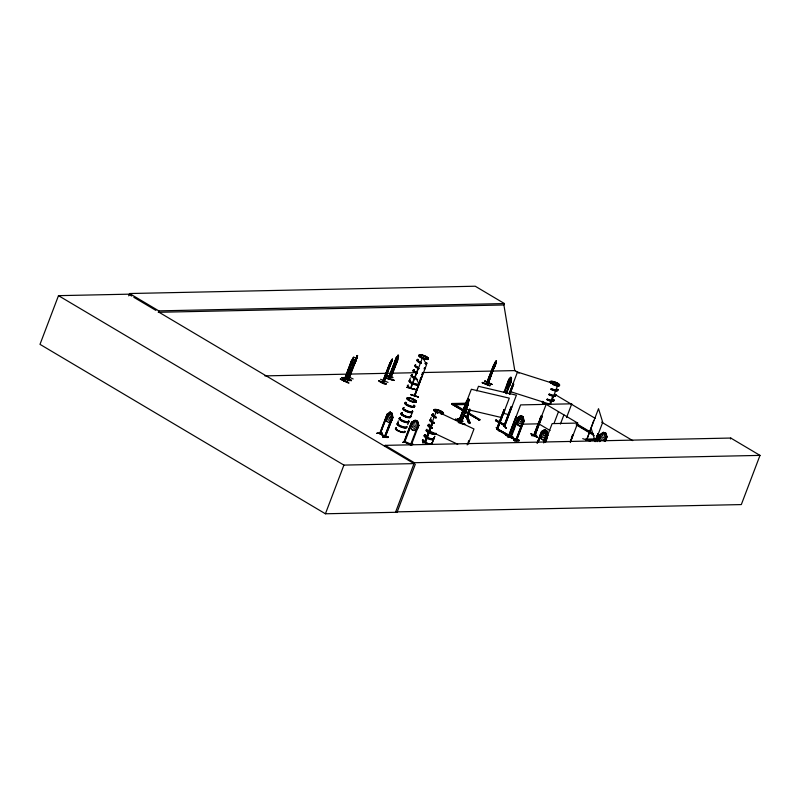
<?xml version="1.0" encoding="UTF-8"?>
<svg xmlns="http://www.w3.org/2000/svg" width="800" height="800" viewBox="0 0 800 800"><rect width="100%" height="100%" fill="white"/><g stroke="black" fill="none" stroke-linecap="round" stroke-linejoin="round"><path stroke-width="1.2" d="M393.95 380.48L386.55 377.8L386.47 378.31M514.16 440.63L518.99 440.11L519.15 440.7M518.92 440.51L514.14 440.55M510.68 436.36L510.49 437.14L517.99 417.56C522.24 412.49 525.15 419.14 522.11 422.82L520.1 423.88L518.79 423.11L518.2 420.52L521.15 415.74L523.16 416.89L524.04 421.08L522.86 424.17L519.65 426.09L517.63 424.9L516.81 420.65L517.74 424.84L519.65 425.99M461.01 423.39L468.44 403.45L460.75 423.35C471.8 399.15 471.91 384.46 459.19 420.82L471.37 389.26L509.29 398.15L497.35 429.47L496.66 429.2L504.05 409.72L496.58 429.18L508.67 436.37L509.84 435.74L497.08 428.74L509.84 435.74M388.17 437.28L388.01 436.7L382.82 436.56C385.45 438.31 394.01 437.08 382.66 436.97M392.09 413.35L390.97 419.28L389.05 420.35L387.83 419.58L387.32 416.98C393.05 407.23 388.98 414.08 387.56 414.4L380.05 433.84L379.88 432.85L380.68 433.2M345.71 379.4L353.81 357.17L345.83 379.28L344.08 380.85L344.59 379.99M348.02 379.12L355.19 359.74L357.51 355.56L355.73 361.18M348.29 378.38L348.06 378.53M349.54 377.67C349.4 375.37 349.51 379.61 347.9 379.24L355.51 359.4L354.36 363.31L355.8 360.76M391.68 361.7L392.35 358.99L389.94 362.92L382.45 382.38L383.13 381.81M416.58 421.44L415.84 425.77L414.61 426.63L413.82 426.27L413.98 423.36L415.79 421.08L416.56 421.45M418.31 396.93L410.84 394.77L418.32 396.89M593.76 420.45L586.71 440.05M409.07 400.12L409.32 400.05M413.07 399.99L414.38 400.56L413.2 399.99M421.1 357.2L420.75 357.13A5.06 1.34 20.8 0 1 421.99 355.11A5.06 1.34 20.8 0 1 428.39 358.91A5.06 1.34 20.8 0 1 420.69 357.1L420.77 357.2M420.76 357.31L421.48 357.54L421.3 357.06M425.57 356.81L425.1 357.02L425.76 356.83M425.53 357.36L426.43 357.18M425.99 357.45C427.09 357.59 424.57 356.42 426.25 357.37M442.28 414.18A5.03 1.34 20.8 0 0 440.9 411.56L440.39 411.95M557.26 384.12L556.35 383.47L557.24 383.67M531.35 433.79L537.47 437.3M522.36 416.91L521.48 421.28L520.39 422.1L519.53 420.13L521.71 416.53L522.31 416.91M605.31 441.5L607.11 436.82L605.79 433.02L603.28 432.32C598.66 436.03 601.33 432.96 598.3 440.82M391.33 413.37L390.93 416.38L389.36 418.57L388.59 416.59L390.72 412.99L391.28 413.37M464.98 408.21L465.59 404.18M465.02 408.15L465.49 409.15L467.32 406.98L469.01 399.89M506.48 393.68L510.92 382.26L511.46 378.2C508.39 374.54 506.1 391.45 504.23 392.23M509.18 379.4L507.42 386.53C509.68 388.66 511.64 380.3 511.54 378.23L510.86 377.24M466.67 401.13L458.96 420.54L460.73 423.32M412.37 422.36L404.68 442.11M492.16 370.63C494.18 363.4 490.64 373.01 492.99 370.1C493.79 368.71 498.02 360.77 495.68 361.37L493.81 364.95M496.37 360.97L488.3 383.15L496.41 360.88M398.57 355.95L390.03 379.31L388.81 376.65L390.32 379.39L397.78 359.92L398.49 355.92M349.71 366.99L350.42 364.44M354.02 362.83L353.49 365.41L354.05 362.79M356.99 358.13C355.06 360.33 360.27 350.03 355.48 359.56M388.33 368.84C385.39 373.44 394.7 356.7 388.37 368.75M464.69 424.55L460.46 423.33M464.68 424.57L464.74 424.03L458.39 422.24M494.19 364.64L486.39 384.43L488.57 383.05L488.34 382.31M468.52 399.76L466.74 405.26L468.44 399.74M484.91 380.95L492.06 384.53L484.91 380.93M484.76 381.33L492.12 384.42M398.13 355.83L396.28 361.31L398.05 355.81M390.37 362.85L389.2 366.74L390.64 364.2M391.7 361.65L391.83 361.56M390.55 362.78L391.77 359.54M410.96 394.46L418.34 397M345.82 375.59L353.18 378.97M349.41 380.64L341.95 377.61L349.48 380.58M349.52 380.33L341.95 377.61M380.6 379.3L388.02 382.4M352.97 360.06L353.77 357.26M356.68 358.45L357.55 355.68M391.52 361.88L392.39 359.11M352.7 360.33L353.23 357.73L351.24 361.26L343.9 380.57M357.21 356.26L355.05 361.63L356.93 356.11M391.24 362.15L392.05 359.69M345.61 378.55L345.68 379.38M349.5 377.28L347.5 379.11L354.95 359.64M349.27 376.92L349.81 376.96M391.75 361.53L384.23 381.23L384.65 380.36L384.11 380.33M356.9 358.13L349.31 377.78L349.69 377.07M390.57 362.73L389.89 365.06L390.72 363.5M391.43 361.84L384.22 381.2M397.71 359.45L389.84 379.05M131.73 296.05L128.58 294.18L58.49 295.66L40 344.35L325.42 513.78L395.51 512.3L414.35 462.71L760 455.39L741.32 504.58L395.66 511.89M128.69 295.84L129.57 293.53L475.23 286.22L504.44 303.56L503.9 304.98L514.78 370.6L519.07 373.15M504.44 303.56L158.79 310.87L158.25 312.29L503.9 304.98M340.26 379.19C356.91 385.95 345.64 382.7 340.4 378.84L347.82 381.95L347.57 382.44M351.39 361.11L344.27 380.67M344.16 380.84L351.65 361.22M351.81 361.02L350.65 364.93L352.09 362.38M352.91 359.65L345.42 379.11M355.1 359.49L347.55 379.11M356.62 358.04L349.07 377.66M325.42 513.78L343.91 465.1L414 463.62L159.06 312.28M378.93 380.68L386.36 383.76C386.14 385.58 378.14 381.24 378.94 380.66M389.94 362.92L382.37 382.56L384.38 381.07L382.67 382.68L391.85 359.58M383.9 381.09L391.46 361.47M388.88 376.67L396.62 357.3L389.23 376.8M396.28 357.2L389.32 377.01M389.27 376.99L396.84 357.29M397.67 359.89L389.98 379.27M385.17 375.39L392.92 377.42L385.38 375.13M394.07 380.08C387.45 379.53 379.91 375.78 393.97 380.41M387.28 414.09L379.92 433.6L385.36 437.03L385 435.94M387.86 414.16L380.16 433.88M377.09 433.33L382.42 433.18M384.61 436.68L392.18 417.21L384.56 436.68M384.9 436.72L385.17 436.01M392.03 413.35L392.78 417.55L385.17 437.03L392.83 417.55L392.15 413.29L390.2 412.1L387.17 414.02L379.66 433.6L380.11 432.86M386.8 421.31L388.63 422.56L391.66 420.64L392.83 417.55M409.5 380.18L410.36 377.94M406.91 387.32L414.49 389.18L406.85 387.31M384.78 446.27L385.13 445.36L730.78 438.05L760 455.39M410.42 388.47L417.88 369.01M397.48 423.14L398.34 420.91M410.8 388.57L422.64 357.26L426.56 364.62L414.73 395.94M421.73 376.25L414.6 395.8M421.8 376.38L414.34 395.72M414.64 395.82L421.99 376.32M407.71 424.63L408.55 422.39M410.69 416.77L412.32 412.45M402.92 442.35L405.37 440.68M410.55 444.73L418.04 425.19L418.7 425.48L411.3 445.04C412.23 444.61 410.48 443.4 410.75 444.68M410.74 444.69C410.68 443.13 412.19 444.54 411.14 444.98M412.68 443.97L412.89 444.5L410.96 445.24M430.34 419.55L431.2 417.31M415.32 464.22L396.98 512.5L395.94 511.89M424.69 442.51L425.2 442.86L432.62 423.31L431.99 423.01L424.42 442.51M431.96 443.68L433.55 439.49L431.92 443.8M452.82 403.49L479.9 419.57L479.67 420.18L451.66 404.12L451.89 403.51L466.53 403.2M455.42 419.51L462.98 421.16L455.58 419.1M458.06 418.56L460.74 422.04L458.11 418.53L457.58 418.85L460.39 421.91L460.87 421.63M466.78 400.98L467.51 401.24L466.78 400.98L459.43 420.86M460.19 420.73C460.47 418.48 460.27 421.86 459.31 420.43M465.74 405.55L460.06 420.71M460.52 423.07L468.23 403.66M467.95 418.7L465.23 415.57L464.72 415.85L466.82 418.17M466.3 416.72L468.46 422.79L469.92 423.23L470.15 422.62L467.76 417.16L466.3 416.72L468.46 422.79M469.7 409.06L466.42 417.48L467.03 417.6M469.8 409.17L466.69 417.65M476.74 390.88L478.48 386.3L516.4 395.19L504.47 426.51L503.75 426.21L504.49 426.4M464.74 424.01L458.29 422.56M469.92 410.31L467.5 417.26L470.02 410.42M467.76 417.16L469.92 423.23M494.01 364.82L486.11 384.3L488.49 382.64L486.57 383.65M493.75 364.7L486.3 384.18L486.82 383.77M488.35 383.14L496.06 361.56L493.85 366.91L494.78 365.39M467.17 444.92L468.85 440.5L469.49 440.8M468.23 444.11L473.98 428.97L436.38 411.22L424.5 442.54L425.25 442.78M478.74 420.2L479.9 419.57M504.07 391.97L508.86 379.37L510.94 377.26M504.49 392.3L509.47 379.47M495.51 420.63L504.33 425.29L495.51 420.63L495.75 420.02L504.56 424.68L495.75 420.02M506.07 393.35L510.42 381.9L510.83 382.23M506.23 393.61L511.42 378.27M496.45 420.61L496.68 420M509.18 393.72L512.95 383.79L513.67 384.09L509.89 394.03L513.67 384.09M509.21 393.81L517.48 372.05L557.86 384.9L550.43 404.45M496.72 429.2L497.74 428.76L496.9 428.46M497.74 428.76L497.47 429.47L496.63 429.17M498.01 428.72L496.85 429.35M498.96 430.56L499.2 431.06L496.19 427.46L496.44 427.91M505.92 428.01L503.31 424.5L506.3 428.04M503.4 425.31L503.63 424.7M504.76 425.69L503.8 426.33L511.17 406.77L511.81 406.91L504.59 426.51M503.96 426.38L511.17 406.77M504.38 426.37L504.68 425.68L504.1 425.53M505.54 434.34L511.68 437.49C511.64 438.58 503.81 435.03 505.74 433.98M507.84 436.89L512.85 436.9M508.66 436.2L509.46 435.48L508.44 436.06M515.9 416.61L508.5 436.08L509.2 436.22L516.54 416.72L515.9 416.61L516.54 416.72M508.67 436.37L520.6 404.9L571.77 403.81L566.55 417.56M516.33 416.6L508.76 436.23M510.58 437.06L518.04 417.56L524.04 421.08L516.52 440.57M511.2 436.67L511.08 437.45L518.58 417.94L517.88 417.63L518.58 417.94M511.02 437.42L511.41 436.67M514.06 440.63C524.53 439.86 515.96 442.1 514.22 440.23L519 440.16M515.72 440.22L523.16 420.75L523.86 421.06L523.16 420.75M523.43 420.72L515.93 440.21C515.88 438.91 517.14 439.76 516.36 440.57L523.69 421.06M531.77 435.69L536.53 435.56M538.54 422.7L533.61 435.55L534.83 434.82M539.8 419.39L541.05 416.08L542.12 416.18L534.68 436.01L534.28 434.81L534.9 435.26M534.73 436.02L542.23 416.5L541.48 416.07L533.86 435.69L541.05 416.08M534.06 435.64L546.18 404.36L577.71 423.07L570.31 442.54M534.3 435.7L534.57 434.93M538.56 424.88L535.06 434.96L534.24 435M536.67 435.15L531.77 435.56M549.75 404.24L552.65 396.42L553.37 396.73L552.65 396.42M537.09 443.07L541.55 431.54L544.76 429.63L546.78 430.81L547.6 435.07L546.82 437.13M537.25 443.06L541.6 431.54L547.6 435.07L546.67 430.88L544.71 429.73L541.44 431.61L542.14 431.93L538.22 442.24M538.06 442.24L541.97 431.93M543.67 442.75C543.1 440.75 548.45 434.3 546.72 434.73M543.84 442.75L546.88 434.73M544.65 441.92L547.26 435.05M544.81 441.92L547.52 435.06M545.12 442.07L552.13 423.61L577.71 423.07M545.76 440.83L547.44 436.41M545.55 442.05C547.09 440.97 547.1 434.35 548.06 435.43M554.14 423.11L558.49 411.66M560.43 424.04L563.91 414.88M571.42 437.9L572.68 434.59M570.27 441.54L573.01 434.78L570.53 441.53M599.07 440.13L586.77 440.39L585.62 439.71L585.85 439.1L594.46 438.92M586.45 440.18L598.52 408.7L602.72 422.31L595.71 440.77M586.77 440.39L587 439.78L585.85 439.1M590.27 441.13L582.71 438.65M594.95 441.56L597.88 433.83M595.44 440.68L597.96 434.06M595.21 441.64L598.15 433.91M599.79 441.62L598.47 437.82L599.64 434.73M597.14 441.68L599.75 434.81L603.31 432.44L605.74 433.12L605.78 436.45L604.9 438.77L602.58 440.16L600.96 439.71L600.06 437.43L600.94 435.11L603.31 432.44M607 436.79L606.33 436.57L604.58 441.21L606.5 436.36M730.44 438.96L730.78 438.05M494.15 364.73L493.56 364.84M353.51 357.88L351.35 363.24L352.18 361.69M351.85 361.13L353.85 357.29L351.24 361.26M351.27 380.83L343.98 377.54M386.12 384.24L378.8 381.01M396.79 357.28L398.18 355.04L398.53 356.01L398.07 355.11L395.93 360.05L395.74 363.05L396.69 361.8M482.5 382.84L482.77 382.37L490.07 385.57C485.35 384.53 474.6 379.19 489.92 385.92M355.28 359.79L357.01 356.14M353.99 364.82L355.81 361.21M510.96 378.07L509.18 383.57L510.88 378.05M385.19 375.36L392.76 377.82M493.89 364.99L495.76 361.4M492.28 370.58L494.76 366.56M494.76 366.12L493.13 368.58L495.68 361.37M468.39 399.02L466.16 403.93L466.22 407.01L467.31 405.8M510.92 377.36L508.6 382.25L508.67 385.32L509.75 384.11M455.33 419.33L462.83 421.57M511.53 437.8L505.33 434.38M530.91 433.84L537.12 437.25M395.07 365.12C398.55 358.69 394.85 368.02 394.61 364.22L395.47 360.33M603.96 433.04L601.62 436.8L601.99 438.23L604.04 437.47L604.77 433.26L603.98 433.07M468.5 398.95L466.41 401.06M467.25 407.02L465.49 409.15M509.77 385.29L507.94 387.47L507.34 386.5L507.93 382.47M544.76 429.73L541.76 434.5L542.35 437.1L543.66 437.87L545.67 436.8L546.67 430.88M465.2 415.58L466.56 417.15M382.44 433.19L376.78 433.26L382.28 433.59M424.93 442.16L422.66 442.86L425.09 441.88M404.83 440.9L402.93 442.48M353.41 365.37L354.09 364.78M343.88 377.66L351.52 380.33L343.86 377.72M344.21 380.06L345.79 378.89L343.84 380.73M347.91 378.44L349.24 377.17M382.75 381.87L384.08 380.6M384.34 380.71L382.81 381.69M459.72 420.15L459.38 420.06M495.66 361.44L496.49 360.91M495.46 363.55L496.03 363.52M420.75 357.13L421.07 357.09M425.38 357.09L426.43 357.34M408.73 400.12L409.48 400.39M440.68 411.5L440.99 411.7M441.09 411.8L441.54 412.1L440.9 412.11M557.21 383.95L557.04 383.98M388.63 422.56L391.66 420.64M521.2 415.74L518.09 417.62M546.37 438.1L543.21 440.08L541.19 438.89L540.37 434.63L541.31 438.83L543.26 439.98M417.59 421.32C414.74 418.36 412.69 422.79 411.92 425.15L412.8 427.69L414.38 428.39L416.68 427.27C418.85 424.53 415.98 416.17 418.81 425.5L417.49 421.4L415.11 420.34L411.58 422.32L412.31 422.61L411.51 422.37L404.17 441.89L411.22 445L404.3 441.82M410.45 425.34L411.58 429.51L414.04 430.6L417.66 428.58L418.84 425.49L417.96 425.24M411.68 429.43L414.06 430.49L417.59 428.51M405.12 441.61L410.76 444.12M410.34 445.3L412.66 443.93M390.09 378.51L390.61 378.67L390.18 378.33M415.13 420.23L411.51 422.25L404.05 441.83M460.19 419.85L459.58 419.72L460.46 420.02M467.58 417.06L466.74 416.76L467.48 416.95M432.62 423.31L425.3 442.82M424.69 441.78L425.29 442.09M508.76 435.33L509.38 435.68M509.47 435.51L508.93 435.49M414.48 400.29L413.85 399.83M414.16 400.44L414.08 399.92M557.43 383.98L556.43 383.48M440.18 411.62L440.83 411.69M441.02 411.59C441.76 412.33 439.34 411.1 441.51 412.17M523.91 421.08L523.11 416.89M541.6 431.61L542.14 431.93M507.79 436.93L512.88 437M536.85 437.36L537.47 437.35M264.89 375.89L413.58 372.74M422.32 372.56L515.59 370.58M451.66 404.12L479.67 420.18M466.43 403.91L453.97 404.17L453.74 404.78L464.95 404.54M513.2 424.37L518.08 424.27M521.73 424.19L538.79 423.83L550.07 430.52M596.92 438.86L599.38 438.81M585.62 439.71L599.3 439.52M386.12 417.12L386.74 421.37M384.74 436.13L380.41 433.41M385.62 436.33L384.81 435.94M425.65 356.81L425.22 357.03M426.39 357.49L425.75 357.34M556.58 383.42L557.49 383.82M459.44 420.46L459.92 420.56M404.39 441.05L405.12 441.38M557.43 384.15L556.92 383.9M441.01 412.14L441.58 412.23L441.23 411.7M504.05 409.72L504.79 409.98L497.37 429.36M506.31 428.1L503.24 424.86L506.01 427.92M460.74 422.04L457.58 418.83M503.08 413.27L509.01 414.66M463.97 408.73L501.89 417.62M599.75 434.81L600.43 434.97M607.06 436.91L606.33 436.57M510.95 382.26L510.42 381.9M468.5 403.95L467.97 403.59M413.78 399.97L413.92 400.04M413.84 399.81L414.39 400.22L413.69 400.05M441.12 412.24L440.55 412.04M466.62 417.62L465.08 415.87L467.08 418.24M394.69 364.24L394.97 365.18M389.26 376.2L389.17 376.15M468.69 422.18L470.15 422.62M379.78 433.53L385.03 436.96M510.08 391.52L550.46 404.37M424.95 441.8L425.48 442.06M404.45 441.18L404.95 441.4M428.98 430.69L457.74 444.27M459.25 420.57L460.36 422.36M510.76 437.13L516.42 440.49M390.25 378.56L389.19 376.43M530.95 433.8L537.21 437.35M510.79 436.43L511.49 436.7M511.44 436.94L516.06 439.67L511.27 436.95M505.59 434.29L516.3 440.54M555.52 394.79L595.19 418.33M601.62 422.15L632.71 440.61M577.35 424.22L593.32 433.7M597.58 436.23L599.71 437.49M576.41 424.24L593.46 434.35M596.65 436.25L598.78 437.51M577.12 424.83L592.03 433.68M576.18 424.85L594.29 435.59M596.42 436.86L598.55 438.12M499.93 430.61L509.6 436.35M451.89 403.51L478.97 419.59M129.57 293.53L158.79 310.87M385.13 445.36L414.35 462.71M133.83 297.3L155.91 310.41M58.49 295.66L343.91 465.1M392 417.21L392.69 417.53M387.95 437.1L382.76 436.96M468.41 398.93L469.05 399.98M464.94 408.13L465.57 409.18M461.16 422.46L459.38 420.31L460.55 421.86M415.24 376.73L419.16 384.09M389.45 376.51L390.35 378.59M598.56 437.81L599.86 441.55M591.12 428.17L594.97 440.65M412.08 411.63A5.05 1.34 20.8 0 1 407.51 411.97A5.05 1.34 20.8 0 1 403.31 408.49M412.26 411.33A5.12 1.36 20.8 0 1 407.63 411.68A5.12 1.36 20.8 0 1 403.37 408.15M410.66 416.6A5.05 1.34 20.8 0 1 404.58 415.99A5.05 1.34 20.8 0 1 402.25 412.9M410.75 416.29A5.03 1.34 20.8 0 1 405.3 415.94A5.03 1.34 20.8 0 1 401.73 412.71M410.35 416.19A5.05 1.34 20.8 0 1 407.02 416.92A5.05 1.34 20.8 0 1 401.19 413.64M401.22 413.28A5.05 1.34 20.8 0 1 402.23 412.96M413.7 405.42A5.12 1.36 20.8 0 1 410.92 406.71A5.12 1.36 20.8 0 1 405.05 403.02M405.41 402.78A5.12 1.36 20.8 0 1 406.06 402.69M412.41 410.73A5.04 1.34 20.8 0 1 407.24 410.84A5.04 1.34 20.8 0 1 404.31 407.51M414.11 406.26A5.04 1.34 20.8 0 1 409.56 406.6A5.04 1.34 20.8 0 1 405.36 403.12M412.36 411.06A5.12 1.36 20.8 0 1 407.74 411.4A5.12 1.36 20.8 0 1 403.47 407.88M413.81 405.14A5.12 1.36 20.8 0 1 413.06 406.83A5.12 1.36 20.8 0 1 406.56 404.5A5.12 1.36 20.8 0 1 406.17 402.41M414.46 405.36A5.05 1.34 20.8 0 1 409.9 405.7A5.05 1.34 20.8 0 1 405.69 402.22M406.26 426.95A5.05 1.34 20.8 0 1 402.32 427.5A5.05 1.34 20.8 0 1 397.14 424.04M406.44 426.65A5.12 1.36 20.8 0 1 401.19 426.76A5.12 1.36 20.8 0 1 398.21 423.37M404.55 431.45A5.05 1.34 20.8 0 1 399.37 431.56A5.05 1.34 20.8 0 1 396.43 428.22M396.56 427.93A5.03 1.34 20.8 0 0 399.48 431.25A5.03 1.34 20.8 0 0 404.65 431.14A5.03 1.34 20.8 0 1 399.49 431.24A5.03 1.34 20.8 0 1 396.56 427.91M410.16 416.63A5.03 1.34 20.8 0 1 406.23 417.18A5.03 1.34 20.8 0 1 401.07 413.74M401.15 413.44A5.06 1.34 20.8 0 0 406.34 416.9A5.06 1.34 20.8 0 0 410.29 416.35A5.06 1.34 20.8 0 1 406.35 416.89A5.06 1.34 20.8 0 1 401.16 413.43M408.48 421.27A5.12 1.36 20.8 0 1 403.85 421.62A5.12 1.36 20.8 0 1 399.59 418.09M406.88 426.5A5.04 1.34 20.8 0 1 401.42 426.15A5.04 1.34 20.8 0 1 397.84 422.91M408.29 421.57A5.04 1.34 20.8 0 1 403.74 421.91A5.04 1.34 20.8 0 1 399.54 418.44M406.84 426.84A5.12 1.36 20.8 0 1 400.68 426.23A5.12 1.36 20.8 0 1 398.31 423.1M408.59 421A5.12 1.36 20.8 0 1 403.33 421.11A5.12 1.36 20.8 0 1 400.35 417.72M408.64 420.67A5.05 1.34 20.8 0 1 403.46 420.78A5.05 1.34 20.8 0 1 400.52 417.44M422.37 374.04A5.06 1.34 20.8 0 1 421.72 374.13M417.28 373.09A5.06 1.34 20.8 0 1 413.68 369.84M422.64 374A5.05 1.34 20.8 0 1 422.29 374.24M417.2 373.29A5.05 1.34 20.8 0 1 414.27 369.95M426.32 363A5.12 1.36 20.8 0 1 426.22 364.07M421.07 363.11A5.12 1.36 20.8 0 1 418.09 359.72M424.43 367.76A5.04 1.34 20.8 0 1 424.34 368.82M418.08 367.35A5.04 1.34 20.8 0 1 415.68 364.63M426.13 363.29A5.04 1.34 20.8 0 1 426.03 364.35M420.96 363.4A5.04 1.34 20.8 0 1 418.03 360.07M424.39 368.09A5.12 1.36 20.8 0 1 424.29 369.16M417.93 367.67A5.12 1.36 20.8 0 1 415.49 364.91M426.43 362.72A5.12 1.36 20.8 0 1 426.33 363.79M421.17 362.83A5.12 1.36 20.8 0 1 418.19 359.45M426.77 362.86A5.05 1.34 20.8 0 1 424.84 363.48M421.3 362.5A5.05 1.34 20.8 0 1 417.71 359.25M419.03 368.48A5.12 1.36 20.8 0 1 415.39 365.19M424.28 368.37A5.12 1.36 20.8 0 1 424.54 369.2M418.92 368.77A5.04 1.34 20.8 0 1 415.34 365.53M417.32 372.98A5.03 1.34 20.8 0 1 413.75 369.74M418.57 384.44A5.05 1.34 20.8 0 1 412.5 383.84A5.05 1.34 20.8 0 1 410.16 380.75M418.76 384.15A5.12 1.36 20.8 0 1 412.6 383.54A5.12 1.36 20.8 0 1 410.23 380.41M416.83 389.29A5.05 1.34 20.8 0 1 411.4 388.57A5.05 1.34 20.8 0 1 407.46 385.56M416.91 389.12A5.06 1.34 20.8 0 1 410.27 387.88A5.06 1.34 20.8 0 1 408.52 385.06M422.48 374.11A5.03 1.34 20.8 0 1 422.09 374.7M415.84 373.24A5.03 1.34 20.8 0 1 414.1 370.43M422.6 373.86A5.06 1.34 20.8 0 1 422.21 374.46M415.93 372.98A5.06 1.34 20.8 0 1 414.18 370.16M420.51 378.31A5.12 1.36 20.8 0 1 420.4 379.38M416.51 378.87A5.12 1.36 20.8 0 1 411.61 375.13M418.9 383.54A5.04 1.34 20.8 0 1 413.44 383.19A5.04 1.34 20.8 0 1 409.86 379.95M418.86 383.88A5.12 1.36 20.8 0 1 413.31 383.52A5.12 1.36 20.8 0 1 409.68 380.23M420.61 378.03A5.12 1.36 20.8 0 1 420.51 379.11M416.61 378.59A5.12 1.36 20.8 0 1 411.72 374.85M420.96 378.17A5.05 1.34 20.8 0 1 420.57 378.77M415.48 377.82A5.05 1.34 20.8 0 1 412.54 374.48M420.33 378.61A5.05 1.34 20.8 0 1 420.23 379.67M417.59 379.5A5.05 1.34 20.8 0 1 412.44 377.35A5.05 1.34 20.8 0 1 411.55 375.47M438.04 412.68A5.05 1.34 20.8 0 1 434.64 409.38A5.05 1.34 20.8 0 1 442.37 411.84A5.05 1.34 20.8 0 1 440.48 413.45M437.86 413.15A5.03 1.34 20.8 0 1 434.14 409.97A5.03 1.34 20.8 0 1 440.9 411.56M437.96 412.88A5.06 1.34 20.8 0 1 434.55 409.58A5.06 1.34 20.8 0 1 442.31 412.04A5.06 1.34 20.8 0 1 440.41 413.66M436.33 417.19A5.04 1.34 20.8 0 1 433.39 413.85M434.16 422.89A5.12 1.36 20.8 0 1 430.52 419.6M434.29 422.56A5.04 1.34 20.8 0 1 430.7 419.32M435.98 418.09A5.04 1.34 20.8 0 1 433.05 414.75M436.09 417.79A5.12 1.36 20.8 0 1 433.11 414.41M433.94 423.46A5.04 1.34 20.8 0 1 431.01 420.13M432.35 427.65A5.04 1.34 20.8 0 1 429.42 424.32A5.03 1.34 20.8 0 0 431.17 427.12M434.05 423.16A5.12 1.36 20.8 0 1 431.07 419.78M436.2 417.52A5.12 1.36 20.8 0 1 433.22 414.13M432.22 427.99A5.04 1.34 20.8 0 1 429.29 424.66M433.31 438.67A5.05 1.34 20.8 0 1 428.12 438.78A5.05 1.34 20.8 0 1 425.19 435.44M433.49 438.37A5.12 1.36 20.8 0 1 428.23 438.48A5.12 1.36 20.8 0 1 425.25 435.09M431.6 443.15A5.05 1.34 20.8 0 1 427.04 443.49A5.05 1.34 20.8 0 1 422.83 440.01M431.69 442.87A5.03 1.34 20.8 0 1 427.15 443.21A5.03 1.34 20.8 0 1 422.96 439.74M431.68 442.98A5.06 1.34 20.8 0 1 427.1 443.32A5.06 1.34 20.8 0 1 422.89 439.84M435.79 433.83A5.12 1.36 20.8 0 1 429.66 432.85A5.12 1.36 20.8 0 1 426.64 429.81M433.93 438.23A5.04 1.34 20.8 0 1 428.47 437.87A5.04 1.34 20.8 0 1 424.89 434.63M435.63 433.75A5.04 1.34 20.8 0 1 430.17 433.4A5.04 1.34 20.8 0 1 426.59 430.16M433.59 438.09A5.12 1.36 20.8 0 1 428.34 438.2A5.12 1.36 20.8 0 1 425.36 434.82M435.89 433.55A5.12 1.36 20.8 0 1 429.76 432.57A5.12 1.36 20.8 0 1 426.74 429.54M435.95 433.22A5.05 1.34 20.8 0 1 429.9 432.25A5.05 1.34 20.8 0 1 426.92 429.25M432.05 428.45A5.04 1.34 20.8 0 1 429.11 425.12A5.03 1.34 20.8 0 0 430.87 427.92M555.55 395.69A5.04 1.34 20.8 0 1 548.91 394.81M555.74 395.4A5.12 1.36 20.8 0 1 548.99 394.51M547.19 399.33A5.04 1.34 20.8 0 0 552.38 400.87A5.04 1.34 20.8 0 0 553.54 399.75A5.04 1.34 20.8 0 1 552.38 400.87A5.04 1.34 20.8 0 1 547.19 399.34M551.95 383.46A5.04 1.34 20.8 0 1 552.86 381.39A5.04 1.34 20.8 0 1 559.67 385.03A5.04 1.34 20.8 0 1 553 384.03M553.67 399.42A5.04 1.34 20.8 0 1 552.5 400.56A5.04 1.34 20.8 0 1 547.31 399.01M550.33 382.83A5.04 1.34 20.8 0 1 554.27 382.28A5.04 1.34 20.8 0 1 559.44 385.73A5.04 1.34 20.8 0 1 552.83 384.49M550.42 382.55A5.06 1.34 20.8 0 1 554.37 381.99A5.06 1.34 20.8 0 1 559.56 385.46A5.06 1.34 20.8 0 1 552.92 384.22M551.87 383.65A5.06 1.34 20.8 0 1 551.01 383.08M557.49 389.56A5.12 1.36 20.8 0 1 556.31 390.71A5.12 1.36 20.8 0 1 551.03 389.14M555.61 394.32A5.04 1.34 20.8 0 1 554.44 395.46A5.04 1.34 20.8 0 1 549.25 393.91M557.3 389.85A5.04 1.34 20.8 0 1 556.14 390.99A5.04 1.34 20.8 0 1 550.95 389.44M555.56 394.65A5.12 1.36 20.8 0 1 554.37 395.81A5.12 1.36 20.8 0 1 549.1 394.23M557.6 389.28A5.12 1.36 20.8 0 1 556.41 390.43A5.12 1.36 20.8 0 1 551.14 388.86M557.93 389.41A5.04 1.34 20.8 0 1 551.29 388.54M553.37 400.22A5.04 1.34 20.8 0 1 552.2 401.35A5.04 1.34 20.8 0 1 547.01 399.81M553.49 399.95A5.06 1.34 20.8 0 1 552.32 401.09A5.06 1.34 20.8 0 1 547.11 399.53A5.06 1.34 20.8 0 0 552.32 401.08A5.06 1.34 20.8 0 0 553.49 399.94M546.66 404.37A5.04 1.34 20.8 0 1 542.72 401.37M544.08 404.19A5.04 1.34 20.8 0 1 542.73 402.03M545.22 404.45A5.12 1.36 20.8 0 1 542.78 401.69M545.32 404.18A5.12 1.36 20.8 0 1 542.89 401.41M545.93 430.9L545.04 435.26L543.95 436.09L543.09 434.12L543.61 432.76L545.27 430.51L545.93 430.9M434.74 436.35L433.89 438.59L434.75 436.35M352.02 362.79L350.29 366.44L352.02 362.79M605.91 439.87L604.09 441.08L605.93 439.91M567.07 415.52L567.07 415.52M408.74 399.9A5.05 1.34 20.8 0 0 416.42 401.7A5.05 1.34 20.8 0 0 410.03 397.91A5.05 1.34 20.8 0 0 408.74 399.9M408.58 400.34A5.03 1.34 20.8 0 0 416.23 402.14A5.03 1.34 20.8 0 0 409.87 398.36A5.03 1.34 20.8 0 0 408.58 400.34M408.67 400.05A5.06 1.34 20.8 0 0 416.37 401.85A5.06 1.34 20.8 0 0 409.97 398.05A5.06 1.34 20.8 0 0 408.67 400.05M402.16 413.12A5.06 1.34 20.8 0 0 401.51 413.21A5.06 1.34 20.8 0 1 402.16 413.11M420.78 356.91A5.03 1.34 20.8 0 0 428.43 358.71A5.03 1.34 20.8 0 0 422.07 354.93A5.03 1.34 20.8 0 0 420.78 356.91M420.6 357.38A5.03 1.34 20.8 0 0 428.25 359.17A5.03 1.34 20.8 0 0 421.9 355.38A5.03 1.34 20.8 0 0 420.61 357.36A5.03 1.34 20.8 0 0 428.26 359.15A5.03 1.34 20.8 0 0 421.89 355.4A5.03 1.34 20.8 0 0 420.6 357.38M429.21 424.83A5.06 1.34 20.8 0 0 432.15 428.17A5.06 1.34 20.8 0 1 429.2 424.84"/></g></svg>
